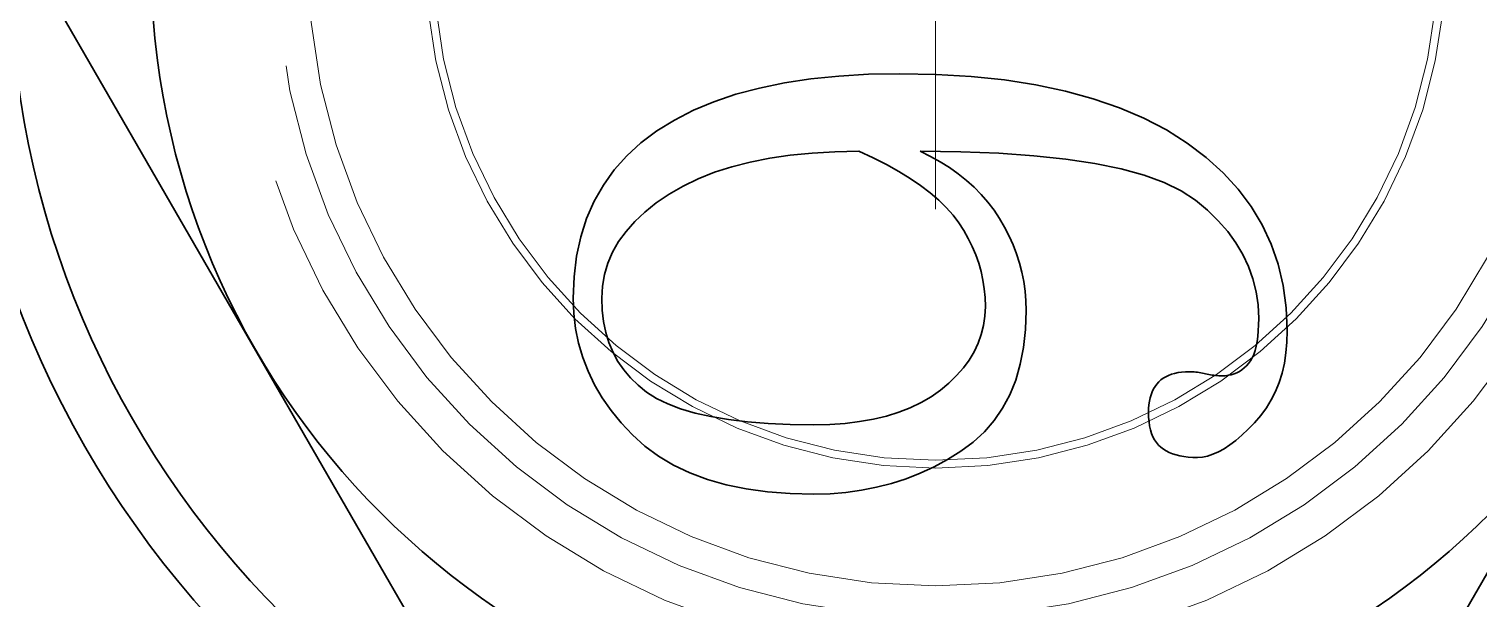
# Model space of a CAD drawing. Header units: millimetres. Extents: x -10155 to 20189, y -25550 to -22580.
# Drawn here: x -9005.52 to -8996.28, y -23843.59 to -23839.96 of the extents above; entities that cross this region are included whole.
import ezdxf

# ---------------------------------------------------------------- set-up
doc = ezdxf.new("R2010")
doc.units = ezdxf.units.MM
for name, pattern in [('CENTER-HOKUTO', [23, 20, -1, 1, -1]), ('DASHDOT', [18.5, 12, -3, 0.5, -3]), ('HIDDEN-HOKUTO', [3.8, 2.5, -1.3])]:
    doc.linetypes.add(name, pattern=pattern)
doc.layers.add('AM_7', color=2, linetype='CENTER-HOKUTO', lineweight=30)
doc.layers.add('AM_HID', color=1, linetype='HIDDEN-HOKUTO', lineweight=25)

msp = doc.modelspace()

# ---------------------------------------------------------------- linework, layer by layer
at = {"color": 7, "lineweight": 35, "ltscale": 0.144319}
for p, q in [((-9002.6372, -23844.5036), (-9005.5224, -23839.5036)), ((-8993.9724, -23839.5036), (-8996.8576, -23844.5036))]:
    msp.add_line(p, q, dxfattribs=at)
at = {"color": 7, "lineweight": 35, "ltscale": 0.004271}
msp.add_line((-9000.7109, -23840.2995), (-9000.542, -23840.274), dxfattribs=at)
at = {"color": 7, "lineweight": 35, "ltscale": 0.004491}
msp.add_line((-9000.542, -23840.274), (-9000.3632, -23840.2558), dxfattribs=at)
at = {"color": 7, "lineweight": 35, "ltscale": 0.00472}
msp.add_line((-9000.3632, -23840.2558), (-9000.1748, -23840.2449), dxfattribs=at)
at = {"color": 7, "lineweight": 35, "ltscale": 0.004957}
msp.add_line((-9000.1748, -23840.2449), (-8999.9765, -23840.2412), dxfattribs=at)
at = {"color": 7, "lineweight": 35, "ltscale": 0.005836}
msp.add_line((-8999.9765, -23840.2412), (-8999.7431, -23840.2457), dxfattribs=at)
at = {"color": 7, "lineweight": 35, "ltscale": 0.00557}
msp.add_line((-8999.7431, -23840.2457), (-8999.5207, -23840.2589), dxfattribs=at)
at = {"color": 7, "lineweight": 35, "ltscale": 0.005308}
msp.add_line((-8999.5207, -23840.2589), (-8999.3095, -23840.281), dxfattribs=at)
at = {"color": 7, "lineweight": 35, "ltscale": 0.005064}
msp.add_line((-8999.3095, -23840.281), (-8999.1093, -23840.312), dxfattribs=at)
at = {"color": 7, "lineweight": 35, "ltscale": 0.003698}
msp.add_line((-9001.1606, -23840.4196), (-9001.0205, -23840.3723), dxfattribs=at)
at = {"color": 7, "lineweight": 35, "ltscale": 0.003879}
msp.add_line((-9001.0205, -23840.3723), (-9000.8706, -23840.3323), dxfattribs=at)
at = {"color": 7, "lineweight": 35, "ltscale": 0.004075}
msp.add_line((-9000.8706, -23840.3323), (-9000.7109, -23840.2995), dxfattribs=at)
at = {"color": 7, "lineweight": 35, "ltscale": 0.004828}
msp.add_line((-8999.1093, -23840.312), (-8998.9204, -23840.3518), dxfattribs=at)
at = {"color": 7, "lineweight": 35, "ltscale": 0.004607}
msp.add_line((-8998.9204, -23840.3518), (-8998.7426, -23840.4004), dxfattribs=at)
at = {"color": 7, "lineweight": 35, "ltscale": 0.0034}
msp.add_line((-9001.4123, -23840.5361), (-9001.2912, -23840.4742), dxfattribs=at)
at = {"color": 7, "lineweight": 35, "ltscale": 0.003539}
msp.add_line((-9001.2912, -23840.4742), (-9001.1606, -23840.4196), dxfattribs=at)
at = {"color": 7, "lineweight": 35, "ltscale": 0.004404}
msp.add_line((-8998.7426, -23840.4004), (-8998.5761, -23840.4578), dxfattribs=at)
at = {"color": 7, "lineweight": 35, "ltscale": 0.004221}
msp.add_line((-8998.5761, -23840.4578), (-8998.4209, -23840.5241), dxfattribs=at)
at = {"color": 7, "lineweight": 35, "ltscale": 0.003282}
msp.add_line((-9001.5239, -23840.6052), (-9001.4123, -23840.5361), dxfattribs=at)
at = {"color": 7, "lineweight": 35, "ltscale": 0.004062}
msp.add_line((-8998.4209, -23840.5241), (-8998.2768, -23840.5993), dxfattribs=at)
at = {"color": 7, "lineweight": 35, "ltscale": 0.003165}
msp.add_line((-9001.625, -23840.6814), (-9001.5239, -23840.6052), dxfattribs=at)
at = {"color": 7, "lineweight": 35, "ltscale": 0.003934}
msp.add_line((-8998.2768, -23840.5993), (-8998.1438, -23840.6833), dxfattribs=at)
at = {"color": 7, "lineweight": 35, "ltscale": 0.003074}
msp.add_line((-9001.7158, -23840.7644), (-9001.625, -23840.6814), dxfattribs=at)
at = {"color": 7, "lineweight": 35, "ltscale": 0.003318}
msp.add_line((-9000.6733, -23840.7598), (-9000.8046, -23840.7789), dxfattribs=at)
at = {"color": 7, "lineweight": 35, "ltscale": 0.003484}
msp.add_line((-9000.5346, -23840.7462), (-9000.6733, -23840.7598), dxfattribs=at)
at = {"color": 7, "lineweight": 35, "ltscale": 0.003643}
msp.add_line((-9000.3891, -23840.738), (-9000.5346, -23840.7462), dxfattribs=at)
at = {"color": 7, "lineweight": 35, "ltscale": 0.003809}
msp.add_line((-9000.2368, -23840.7352), (-9000.3891, -23840.738), dxfattribs=at)
at = {"color": 7, "lineweight": 35, "ltscale": 0.002502}
msp.add_line((-9000.146, -23840.7773), (-9000.2368, -23840.7352), dxfattribs=at)
at = {"color": 7, "lineweight": 35, "ltscale": 0.006519}
msp.add_line((-8999.5859, -23840.7384), (-8999.8466, -23840.7352), dxfattribs=at)
at = {"color": 7, "lineweight": 35, "ltscale": 0.001836}
msp.add_line((-8999.8466, -23840.7352), (-8999.7807, -23840.7676), dxfattribs=at)
at = {"color": 7, "lineweight": 35, "ltscale": 0.006059}
msp.add_line((-8999.3437, -23840.7478), (-8999.5859, -23840.7384), dxfattribs=at)
at = {"color": 7, "lineweight": 35, "ltscale": 0.00558}
msp.add_line((-8999.1211, -23840.7633), (-8999.3437, -23840.7478), dxfattribs=at)
at = {"color": 7, "lineweight": 35, "ltscale": 0.003794}
msp.add_line((-8998.1438, -23840.6833), (-8998.0227, -23840.7748), dxfattribs=at)
at = {"color": 7, "lineweight": 35, "ltscale": 0.002998}
msp.add_line((-9001.7954, -23840.8541), (-9001.7158, -23840.7644), dxfattribs=at)
at = {"color": 7, "lineweight": 35, "ltscale": 0.002898}
msp.add_line((-9001.0463, -23840.8335), (-9001.1567, -23840.869), dxfattribs=at)
at = {"color": 7, "lineweight": 35, "ltscale": 0.00303}
msp.add_line((-9000.9289, -23840.8035), (-9001.0463, -23840.8335), dxfattribs=at)
at = {"color": 7, "lineweight": 35, "ltscale": 0.003167}
msp.add_line((-9000.8046, -23840.7789), (-9000.9289, -23840.8035), dxfattribs=at)
at = {"color": 7, "lineweight": 35, "ltscale": 0.002367}
msp.add_line((-9000.0615, -23840.82), (-9000.146, -23840.7773), dxfattribs=at)
at = {"color": 7, "lineweight": 35, "ltscale": 0.002246}
msp.add_line((-8999.9829, -23840.8635), (-9000.0615, -23840.82), dxfattribs=at)
at = {"color": 7, "lineweight": 35, "ltscale": 0.001787}
msp.add_line((-8999.7807, -23840.7676), (-8999.7182, -23840.8023), dxfattribs=at)
at = {"color": 7, "lineweight": 35, "ltscale": 0.001744}
msp.add_line((-8999.7182, -23840.8023), (-8999.6591, -23840.8394), dxfattribs=at)
at = {"color": 7, "lineweight": 35, "ltscale": 0.001704}
msp.add_line((-8999.6591, -23840.8394), (-8999.6035, -23840.8788), dxfattribs=at)
at = {"color": 7, "lineweight": 35, "ltscale": 0.005132}
msp.add_line((-8998.917, -23840.7852), (-8999.1211, -23840.7633), dxfattribs=at)
at = {"color": 7, "lineweight": 35, "ltscale": 0.004679}
msp.add_line((-8998.7319, -23840.8132), (-8998.917, -23840.7852), dxfattribs=at)
at = {"color": 7, "lineweight": 35, "ltscale": 0.004238}
msp.add_line((-8998.5659, -23840.8475), (-8998.7319, -23840.8132), dxfattribs=at)
at = {"color": 7, "lineweight": 35, "ltscale": 0.003812}
msp.add_line((-8998.4189, -23840.8881), (-8998.5659, -23840.8475), dxfattribs=at)
at = {"color": 7, "lineweight": 35, "ltscale": 0.003645}
msp.add_line((-8998.0227, -23840.7748), (-8997.9145, -23840.8725), dxfattribs=at)
at = {"color": 7, "lineweight": 35, "ltscale": 0.00297}
msp.add_line((-9001.8647, -23840.9505), (-9001.7954, -23840.8541), dxfattribs=at)
at = {"color": 7, "lineweight": 35, "ltscale": 0.00267}
msp.add_line((-9001.2602, -23840.91), (-9001.3564, -23840.9564), dxfattribs=at)
at = {"color": 7, "lineweight": 35, "ltscale": 0.002783}
msp.add_line((-9001.1567, -23840.869), (-9001.2602, -23840.91), dxfattribs=at)
at = {"color": 7, "lineweight": 35, "ltscale": 0.00213}
msp.add_line((-8999.9101, -23840.9079), (-8999.9829, -23840.8635), dxfattribs=at)
at = {"color": 7, "lineweight": 35, "ltscale": 0.002012}
msp.add_line((-8999.8435, -23840.953), (-8999.9101, -23840.9079), dxfattribs=at)
at = {"color": 7, "lineweight": 35, "ltscale": 0.001677}
msp.add_line((-8999.6035, -23840.8788), (-8999.551, -23840.9205), dxfattribs=at)
at = {"color": 7, "lineweight": 35, "ltscale": 0.001649}
for p, q in [((-8999.551, -23840.9205), (-8999.5019, -23840.9646)), ((-9001.7719, -23842.0737), (-9001.7346, -23842.1281))]:
    msp.add_line(p, q, dxfattribs=at)
at = {"color": 7, "lineweight": 35, "ltscale": 0.003405}
msp.add_line((-8998.291, -23840.9349), (-8998.4189, -23840.8881), dxfattribs=at)
at = {"color": 7, "lineweight": 35, "ltscale": 0.003033}
msp.add_line((-8998.1818, -23840.988), (-8998.291, -23840.9349), dxfattribs=at)
at = {"color": 7, "lineweight": 35, "ltscale": 0.003533}
msp.add_line((-8997.9145, -23840.8725), (-8997.8188, -23840.9765), dxfattribs=at)
at = {"color": 7, "lineweight": 35, "ltscale": 0.002969}
msp.add_line((-9001.9235, -23841.0537), (-9001.8647, -23840.9505), dxfattribs=at)
at = {"color": 7, "lineweight": 35, "ltscale": 0.002469}
msp.add_line((-9001.4458, -23841.0083), (-9001.5273, -23841.064), dxfattribs=at)
at = {"color": 7, "lineweight": 35, "ltscale": 0.002583}
msp.add_line((-9001.3564, -23840.9564), (-9001.4458, -23841.0083), dxfattribs=at)
at = {"color": 7, "lineweight": 35, "ltscale": 0.001904}
msp.add_line((-8999.7827, -23840.9989), (-8999.8435, -23840.953), dxfattribs=at)
at = {"color": 7, "lineweight": 35, "ltscale": 0.001797}
msp.add_line((-8999.728, -23841.0456), (-8999.7827, -23840.9989), dxfattribs=at)
at = {"color": 7, "lineweight": 35, "ltscale": 0.001627}
msp.add_line((-8999.5019, -23840.9646), (-8999.4563, -23841.011), dxfattribs=at)
at = {"color": 7, "lineweight": 35, "ltscale": 0.001613}
msp.add_line((-8999.4563, -23841.011), (-8999.414, -23841.0597), dxfattribs=at)
at = {"color": 7, "lineweight": 35, "ltscale": 0.002697}
msp.add_line((-8998.0918, -23841.0473), (-8998.1818, -23840.988), dxfattribs=at)
at = {"color": 7, "lineweight": 35, "ltscale": 0.003446}
msp.add_line((-8997.8188, -23840.9765), (-8997.736, -23841.0868), dxfattribs=at)
at = {"color": 7, "lineweight": 35, "ltscale": 0.002999}
msp.add_line((-9001.9714, -23841.1637), (-9001.9235, -23841.0537), dxfattribs=at)
at = {"color": 7, "lineweight": 35, "ltscale": 0.002209}
msp.add_line((-9001.6001, -23841.1221), (-9001.6645, -23841.1826), dxfattribs=at)
at = {"color": 7, "lineweight": 35, "ltscale": 0.002328}
msp.add_line((-9001.5273, -23841.064), (-9001.6001, -23841.1221), dxfattribs=at)
at = {"color": 7, "lineweight": 35, "ltscale": 0.001702}
msp.add_line((-8999.6792, -23841.093), (-8999.728, -23841.0456), dxfattribs=at)
at = {"color": 7, "lineweight": 35, "ltscale": 0.001607}
msp.add_line((-8999.6367, -23841.1412), (-8999.6792, -23841.093), dxfattribs=at)
at = {"color": 7, "lineweight": 35, "ltscale": 0.001604}
msp.add_line((-8999.414, -23841.0597), (-8999.3752, -23841.1108), dxfattribs=at)
at = {"color": 7, "lineweight": 35, "ltscale": 0.001602}
msp.add_line((-8999.3752, -23841.1108), (-8999.3398, -23841.1643), dxfattribs=at)
at = {"color": 7, "lineweight": 35, "ltscale": 0.002491}
msp.add_line((-8998.0151, -23841.1109), (-8998.0918, -23841.0473), dxfattribs=at)
at = {"color": 7, "lineweight": 35, "ltscale": 0.00238}
msp.add_line((-8997.9467, -23841.1772), (-8998.0151, -23841.1109), dxfattribs=at)
at = {"color": 7, "lineweight": 35, "ltscale": 0.003398}
msp.add_line((-8997.736, -23841.0868), (-8997.666, -23841.2033), dxfattribs=at)
at = {"color": 7, "lineweight": 35, "ltscale": 0.003064}
msp.add_line((-9002.0087, -23841.2805), (-9001.9714, -23841.1637), dxfattribs=at)
at = {"color": 7, "lineweight": 35, "ltscale": 0.002097}
msp.add_line((-9001.6645, -23841.1826), (-9001.7202, -23841.2453), dxfattribs=at)
at = {"color": 7, "lineweight": 35, "ltscale": 0.001537}
msp.add_line((-8999.5996, -23841.1903), (-8999.6367, -23841.1412), dxfattribs=at)
at = {"color": 7, "lineweight": 35, "ltscale": 0.001479}
msp.add_line((-8999.5676, -23841.24), (-8999.5996, -23841.1903), dxfattribs=at)
at = {"color": 7, "lineweight": 35, "ltscale": 0.001593}
msp.add_line((-8999.3398, -23841.1643), (-8999.3076, -23841.2192), dxfattribs=at)
at = {"color": 7, "lineweight": 35, "ltscale": 0.00157}
msp.add_line((-8999.3076, -23841.2192), (-8999.2788, -23841.275), dxfattribs=at)
at = {"color": 7, "lineweight": 35, "ltscale": 0.002293}
msp.add_line((-8997.8862, -23841.2461), (-8997.9467, -23841.1772), dxfattribs=at)
at = {"color": 7, "lineweight": 35, "ltscale": 0.003387}
msp.add_line((-8997.666, -23841.2033), (-8997.6086, -23841.326), dxfattribs=at)
at = {"color": 7, "lineweight": 35, "ltscale": 0.003158}
msp.add_line((-9002.0354, -23841.404), (-9002.0087, -23841.2805), dxfattribs=at)
at = {"color": 7, "lineweight": 35, "ltscale": 0.001943}
msp.add_line((-9001.7675, -23841.3105), (-9001.8061, -23841.378), dxfattribs=at)
at = {"color": 7, "lineweight": 35, "ltscale": 0.002014}
msp.add_line((-9001.7202, -23841.2453), (-9001.7675, -23841.3105), dxfattribs=at)
at = {"color": 7, "lineweight": 35, "ltscale": 0.001453}
msp.add_line((-8999.539, -23841.2906), (-8999.5676, -23841.24), dxfattribs=at)
at = {"color": 7, "lineweight": 35, "ltscale": 0.001432}
msp.add_line((-8999.5136, -23841.342), (-8999.539, -23841.2906), dxfattribs=at)
at = {"color": 7, "lineweight": 35, "ltscale": 0.001549}
msp.add_line((-8999.2788, -23841.275), (-8999.2534, -23841.3316), dxfattribs=at)
at = {"color": 7, "lineweight": 35, "ltscale": 0.002214}
msp.add_line((-8997.8339, -23841.3176), (-8997.8862, -23841.2461), dxfattribs=at)
at = {"color": 7, "lineweight": 35, "ltscale": 0.00328}
msp.add_line((-9002.0512, -23841.5342), (-9002.0354, -23841.404), dxfattribs=at)
at = {"color": 7, "lineweight": 35, "ltscale": 0.001899}
msp.add_line((-9001.8061, -23841.378), (-9001.8361, -23841.4478), dxfattribs=at)
at = {"color": 7, "lineweight": 35, "ltscale": 0.001414}
msp.add_line((-8999.4917, -23841.3941), (-8999.5136, -23841.342), dxfattribs=at)
at = {"color": 7, "lineweight": 35, "ltscale": 0.001402}
msp.add_line((-8999.4731, -23841.447), (-8999.4917, -23841.3941), dxfattribs=at)
at = {"color": 7, "lineweight": 35, "ltscale": 0.001535}
msp.add_line((-8999.2534, -23841.3316), (-8999.2314, -23841.3889), dxfattribs=at)
at = {"color": 7, "lineweight": 35, "ltscale": 0.001525}
msp.add_line((-8999.2314, -23841.3889), (-8999.2129, -23841.447), dxfattribs=at)
at = {"color": 7, "lineweight": 35, "ltscale": 0.00216}
msp.add_line((-8997.7895, -23841.3917), (-8997.8339, -23841.3176), dxfattribs=at)
at = {"color": 7, "lineweight": 35, "ltscale": 0.002119}
msp.add_line((-8997.7534, -23841.4684), (-8997.7895, -23841.3917), dxfattribs=at)
at = {"color": 7, "lineweight": 35, "ltscale": 0.003412}
msp.add_line((-8997.6086, -23841.326), (-8997.5639, -23841.4549), dxfattribs=at)
at = {"color": 7, "lineweight": 35, "ltscale": 0.001881}
msp.add_line((-9001.8361, -23841.4478), (-9001.8574, -23841.5199), dxfattribs=at)
at = {"color": 7, "lineweight": 35, "ltscale": 0.001396}
msp.add_line((-8999.4577, -23841.5007), (-8999.4731, -23841.447), dxfattribs=at)
at = {"color": 7, "lineweight": 35, "ltscale": 0.00152}
for p, q in [((-8999.2129, -23841.447), (-8999.1977, -23841.5059)), ((-8999.1977, -23841.5059), (-8999.186, -23841.5656))]:
    msp.add_line(p, q, dxfattribs=at)
at = {"color": 7, "lineweight": 35, "ltscale": 0.002105}
msp.add_line((-8997.7251, -23841.5477), (-8997.7534, -23841.4684), dxfattribs=at)
at = {"color": 7, "lineweight": 35, "ltscale": 0.003471}
msp.add_line((-8997.5639, -23841.4549), (-8997.5322, -23841.5901), dxfattribs=at)
at = {"color": 7, "lineweight": 35, "ltscale": 0.003428}
msp.add_line((-9002.0566, -23841.6712), (-9002.0512, -23841.5342), dxfattribs=at)
at = {"color": 7, "lineweight": 35, "ltscale": 0.001891}
msp.add_line((-9001.8574, -23841.5199), (-9001.8706, -23841.5944), dxfattribs=at)
at = {"color": 7, "lineweight": 35, "ltscale": 0.001394}
msp.add_line((-8999.4458, -23841.5552), (-8999.4577, -23841.5007), dxfattribs=at)
at = {"color": 7, "lineweight": 35, "ltscale": 0.001397}
msp.add_line((-8999.4375, -23841.6104), (-8999.4458, -23841.5552), dxfattribs=at)
at = {"color": 7, "lineweight": 35, "ltscale": 0.001526}
msp.add_line((-8999.186, -23841.5656), (-8999.1774, -23841.626), dxfattribs=at)
at = {"color": 7, "lineweight": 35, "ltscale": 0.00211}
msp.add_line((-8997.7048, -23841.6297), (-8997.7251, -23841.5477), dxfattribs=at)
at = {"color": 7, "lineweight": 35, "ltscale": 0.003569}
msp.add_line((-8997.5322, -23841.5901), (-8997.5131, -23841.7316), dxfattribs=at)
at = {"color": 7, "lineweight": 35, "ltscale": 0.002442}
msp.add_line((-9002.0529, -23841.7689), (-9002.0566, -23841.6712), dxfattribs=at)
at = {"color": 7, "lineweight": 35, "ltscale": 0.001923}
msp.add_line((-9001.8706, -23841.5944), (-9001.8747, -23841.6712), dxfattribs=at)
at = {"color": 7, "lineweight": 35, "ltscale": 0.001905}
msp.add_line((-9001.8747, -23841.6712), (-9001.872, -23841.7474), dxfattribs=at)
at = {"color": 7, "lineweight": 35, "ltscale": 0.001406}
msp.add_line((-8999.4326, -23841.6665), (-8999.4375, -23841.6104), dxfattribs=at)
at = {"color": 7, "lineweight": 35, "ltscale": 0.001421}
msp.add_line((-8999.4306, -23841.7232), (-8999.4326, -23841.6665), dxfattribs=at)
at = {"color": 7, "lineweight": 35, "ltscale": 0.001536}
msp.add_line((-8999.1774, -23841.626), (-8999.1723, -23841.6872), dxfattribs=at)
at = {"color": 7, "lineweight": 35, "ltscale": 0.002134}
msp.add_line((-8997.6928, -23841.7142), (-8997.7048, -23841.6297), dxfattribs=at)
at = {"color": 7, "lineweight": 35, "ltscale": 0.0024}
msp.add_line((-9002.0415, -23841.8642), (-9002.0529, -23841.7689), dxfattribs=at)
at = {"color": 7, "lineweight": 35, "ltscale": 0.001828}
msp.add_line((-9001.872, -23841.7474), (-9001.8632, -23841.82), dxfattribs=at)
at = {"color": 7, "lineweight": 35, "ltscale": 0.001539}
msp.add_line((-8999.4336, -23841.7847), (-8999.4306, -23841.7232), dxfattribs=at)
at = {"color": 7, "lineweight": 35, "ltscale": 0.003034}
msp.add_line((-8999.1709, -23841.7492), (-8999.1748, -23841.8706), dxfattribs=at)
at = {"color": 7, "lineweight": 35, "ltscale": 0.001551}
msp.add_line((-8999.1723, -23841.6872), (-8999.1709, -23841.7492), dxfattribs=at)
at = {"color": 7, "lineweight": 35, "ltscale": 0.002179}
msp.add_line((-8997.6887, -23841.8012), (-8997.6928, -23841.7142), dxfattribs=at)
at = {"color": 7, "lineweight": 35, "ltscale": 0.003695}
msp.add_line((-8997.5131, -23841.7316), (-8997.5068, -23841.8793), dxfattribs=at)
at = {"color": 7, "lineweight": 35, "ltscale": 0.00237}
msp.add_line((-9002.0229, -23841.9571), (-9002.0415, -23841.8642), dxfattribs=at)
at = {"color": 7, "lineweight": 35, "ltscale": 0.001759}
msp.add_line((-9001.8632, -23841.82), (-9001.8491, -23841.8889), dxfattribs=at)
at = {"color": 7, "lineweight": 35, "ltscale": 0.001491}
msp.add_line((-8999.4565, -23841.9023), (-8999.4421, -23841.8444), dxfattribs=at)
at = {"color": 7, "lineweight": 35, "ltscale": 0.001507}
msp.add_line((-8999.4421, -23841.8444), (-8999.4336, -23841.7847), dxfattribs=at)
at = {"color": 7, "lineweight": 35, "ltscale": 0.000943495}
msp.add_line((-8997.6914, -23841.8793), (-8997.6894, -23841.8416), dxfattribs=at)
at = {"color": 7, "lineweight": 35, "ltscale": 0.001008}
msp.add_line((-8997.6894, -23841.8416), (-8997.6887, -23841.8012), dxfattribs=at)
at = {"color": 7, "lineweight": 35, "ltscale": 0.002359}
msp.add_line((-9001.9965, -23842.0477), (-9002.0229, -23841.9571), dxfattribs=at)
at = {"color": 7, "lineweight": 35, "ltscale": 0.001706}
msp.add_line((-9001.8491, -23841.8889), (-9001.8291, -23841.9541), dxfattribs=at)
at = {"color": 7, "lineweight": 35, "ltscale": 0.001671}
msp.add_line((-9001.8291, -23841.9541), (-9001.8032, -23842.0158), dxfattribs=at)
at = {"color": 7, "lineweight": 35, "ltscale": 0.0015}
msp.add_line((-8999.5022, -23842.0125), (-8999.4765, -23841.9583), dxfattribs=at)
at = {"color": 7, "lineweight": 35, "ltscale": 0.001487}
msp.add_line((-8999.4765, -23841.9583), (-8999.4565, -23841.9023), dxfattribs=at)
at = {"color": 7, "lineweight": 35, "ltscale": 0.002874}
msp.add_line((-8999.1748, -23841.8706), (-8999.1875, -23841.9848), dxfattribs=at)
at = {"color": 7, "lineweight": 35, "ltscale": 0.000761895}
msp.add_line((-8997.705, -23841.9768), (-8997.6992, -23841.9468), dxfattribs=at)
at = {"color": 7, "lineweight": 35, "ltscale": 0.000820764}
msp.add_line((-8997.6992, -23841.9468), (-8997.6945, -23841.9143), dxfattribs=at)
at = {"color": 7, "lineweight": 35, "ltscale": 0.000880961}
msp.add_line((-8997.6945, -23841.9143), (-8997.6914, -23841.8793), dxfattribs=at)
at = {"color": 7, "lineweight": 35, "ltscale": 0.00172}
msp.add_line((-8997.5087, -23841.9506), (-8997.5151, -23842.0191), dxfattribs=at)
at = {"color": 7, "lineweight": 35, "ltscale": 0.001785}
msp.add_line((-8997.5068, -23841.8793), (-8997.5087, -23841.9506), dxfattribs=at)
at = {"color": 7, "lineweight": 35, "ltscale": 0.002366}
msp.add_line((-9001.9624, -23842.136), (-9001.9965, -23842.0477), dxfattribs=at)
at = {"color": 7, "lineweight": 35, "ltscale": 0.001646}
msp.add_line((-9001.8032, -23842.0158), (-9001.7719, -23842.0737), dxfattribs=at)
at = {"color": 7, "lineweight": 35, "ltscale": 0.001528}
msp.add_line((-8999.5337, -23842.0649), (-8999.5022, -23842.0125), dxfattribs=at)
at = {"color": 7, "lineweight": 35, "ltscale": 0.002731}
msp.add_line((-8999.1875, -23841.9848), (-8999.2082, -23842.0921), dxfattribs=at)
at = {"color": 7, "lineweight": 35, "ltscale": 0.000560228}
msp.add_line((-8997.7414, -23842.0704), (-8997.7304, -23842.0508), dxfattribs=at)
at = {"color": 7, "lineweight": 35, "ltscale": 0.000603917}
msp.add_line((-8997.7304, -23842.0508), (-8997.7207, -23842.0287), dxfattribs=at)
at = {"color": 7, "lineweight": 35, "ltscale": 0.00065242}
msp.add_line((-8997.7207, -23842.0287), (-8997.7121, -23842.0041), dxfattribs=at)
at = {"color": 7, "lineweight": 35, "ltscale": 0.000705399}
msp.add_line((-8997.7121, -23842.0041), (-8997.705, -23841.9768), dxfattribs=at)
at = {"color": 7, "lineweight": 35, "ltscale": 0.001661}
msp.add_line((-8997.5151, -23842.0191), (-8997.5254, -23842.0848), dxfattribs=at)
at = {"color": 7, "lineweight": 35, "ltscale": 0.002386}
msp.add_line((-9001.9209, -23842.2219), (-9001.9624, -23842.136), dxfattribs=at)
at = {"color": 7, "lineweight": 35, "ltscale": 0.001658}
msp.add_line((-9001.7346, -23842.1281), (-9001.6919, -23842.1788), dxfattribs=at)
at = {"color": 7, "lineweight": 35, "ltscale": 0.001625}
msp.add_line((-8999.6137, -23842.1642), (-8999.5708, -23842.1155), dxfattribs=at)
at = {"color": 7, "lineweight": 35, "ltscale": 0.001568}
msp.add_line((-8999.5708, -23842.1155), (-8999.5337, -23842.0649), dxfattribs=at)
at = {"color": 7, "lineweight": 35, "ltscale": 0.002609}
msp.add_line((-8999.2082, -23842.0921), (-8999.2373, -23842.1923), dxfattribs=at)
at = {"color": 7, "lineweight": 35, "ltscale": 0.000549166}
msp.add_line((-8998.2243, -23842.1497), (-8998.2028, -23842.1451), dxfattribs=at)
at = {"color": 7, "lineweight": 35, "ltscale": 0.000573359}
msp.add_line((-8998.2028, -23842.1451), (-8998.1801, -23842.1419), dxfattribs=at)
at = {"color": 7, "lineweight": 35, "ltscale": 0.000600134}
msp.add_line((-8998.1801, -23842.1419), (-8998.1562, -23842.1399), dxfattribs=at)
at = {"color": 7, "lineweight": 35, "ltscale": 0.000634968}
msp.add_line((-8998.1562, -23842.1399), (-8998.1308, -23842.1393), dxfattribs=at)
at = {"color": 7, "lineweight": 35, "ltscale": 0.000262469}
msp.add_line((-8998.1308, -23842.1393), (-8998.1203, -23842.1394), dxfattribs=at)
at = {"color": 7, "lineweight": 35, "ltscale": 0.000262639}
for p, q in [((-8998.1203, -23842.1394), (-8998.1098, -23842.1398)), ((-8997.9436, -23842.1647), (-8997.9331, -23842.1651))]:
    msp.add_line(p, q, dxfattribs=at)
at = {"color": 7, "lineweight": 35, "ltscale": 0.000256848}
msp.add_line((-8998.1098, -23842.1398), (-8998.0996, -23842.1404), dxfattribs=at)
at = {"color": 7, "lineweight": 35, "ltscale": 0.000263447}
msp.add_line((-8998.0996, -23842.1404), (-8998.0891, -23842.1413), dxfattribs=at)
at = {"color": 7, "lineweight": 35, "ltscale": 0.000264132}
msp.add_line((-8998.0891, -23842.1413), (-8998.0786, -23842.1425), dxfattribs=at)
at = {"color": 7, "lineweight": 35, "ltscale": 0.000258739}
msp.add_line((-8998.0786, -23842.1425), (-8998.0683, -23842.1439), dxfattribs=at)
at = {"color": 7, "lineweight": 35, "ltscale": 0.000259759}
msp.add_line((-8998.0683, -23842.1439), (-8998.0581, -23842.1456), dxfattribs=at)
at = {"color": 7, "lineweight": 35, "ltscale": 0.000266955}
msp.add_line((-8998.0581, -23842.1456), (-8998.0476, -23842.1476), dxfattribs=at)
at = {"color": 7, "lineweight": 35, "ltscale": 0.000461588}
msp.add_line((-8997.8457, -23842.1527), (-8997.8286, -23842.1458), dxfattribs=at)
at = {"color": 7, "lineweight": 35, "ltscale": 0.00046749}
msp.add_line((-8997.8286, -23842.1458), (-8997.812, -23842.1372), dxfattribs=at)
at = {"color": 7, "lineweight": 35, "ltscale": 0.000465146}
msp.add_line((-8997.812, -23842.1372), (-8997.7963, -23842.1271), dxfattribs=at)
at = {"color": 7, "lineweight": 35, "ltscale": 0.000478572}
msp.add_line((-8997.7963, -23842.1271), (-8997.7812, -23842.1153), dxfattribs=at)
at = {"color": 7, "lineweight": 35, "ltscale": 0.000484723}
msp.add_line((-8997.7812, -23842.1153), (-8997.767, -23842.1021), dxfattribs=at)
at = {"color": 7, "lineweight": 35, "ltscale": 0.000496098}
msp.add_line((-8997.767, -23842.1021), (-8997.7539, -23842.0873), dxfattribs=at)
at = {"color": 7, "lineweight": 35, "ltscale": 0.000524922}
msp.add_line((-8997.7539, -23842.0873), (-8997.7414, -23842.0704), dxfattribs=at)
at = {"color": 7, "lineweight": 35, "ltscale": 0.001612}
msp.add_line((-8997.5254, -23842.0848), (-8997.54, -23842.1476), dxfattribs=at)
at = {"color": 7, "lineweight": 35, "ltscale": 0.00242}
msp.add_line((-9001.872, -23842.3055), (-9001.9209, -23842.2219), dxfattribs=at)
at = {"color": 7, "lineweight": 35, "ltscale": 0.001695}
msp.add_line((-9001.6919, -23842.1788), (-9001.643, -23842.2258), dxfattribs=at)
at = {"color": 7, "lineweight": 35, "ltscale": 0.001736}
msp.add_line((-9001.643, -23842.2258), (-9001.5888, -23842.2692), dxfattribs=at)
at = {"color": 7, "lineweight": 35, "ltscale": 0.001763}
msp.add_line((-8999.7168, -23842.2563), (-8999.6626, -23842.2112), dxfattribs=at)
at = {"color": 7, "lineweight": 35, "ltscale": 0.001693}
msp.add_line((-8999.6626, -23842.2112), (-8999.6137, -23842.1642), dxfattribs=at)
at = {"color": 7, "lineweight": 35, "ltscale": 0.002512}
msp.add_line((-8999.2373, -23842.1923), (-8999.2749, -23842.2855), dxfattribs=at)
at = {"color": 7, "lineweight": 35, "ltscale": 0.000474306}
msp.add_line((-8998.3588, -23842.2491), (-8998.3491, -23842.2329), dxfattribs=at)
at = {"color": 7, "lineweight": 35, "ltscale": 0.00046389}
msp.add_line((-8998.3491, -23842.2329), (-8998.3381, -23842.2179), dxfattribs=at)
at = {"color": 7, "lineweight": 35, "ltscale": 0.000462299}
msp.add_line((-8998.3381, -23842.2179), (-8998.3256, -23842.2042), dxfattribs=at)
at = {"color": 7, "lineweight": 35, "ltscale": 0.000460249}
msp.add_line((-8998.3256, -23842.2042), (-8998.312, -23842.1919), dxfattribs=at)
at = {"color": 7, "lineweight": 35, "ltscale": 0.000464023}
msp.add_line((-8998.312, -23842.1919), (-8998.2971, -23842.1808), dxfattribs=at)
at = {"color": 7, "lineweight": 35, "ltscale": 0.000475879}
msp.add_line((-8998.2971, -23842.1808), (-8998.2807, -23842.1711), dxfattribs=at)
at = {"color": 7, "lineweight": 35, "ltscale": 0.000487298}
msp.add_line((-8998.2807, -23842.1711), (-8998.2631, -23842.1627), dxfattribs=at)
at = {"color": 7, "lineweight": 35, "ltscale": 0.000497311}
msp.add_line((-8998.2631, -23842.1627), (-8998.2446, -23842.1555), dxfattribs=at)
at = {"color": 7, "lineweight": 35, "ltscale": 0.000527134}
msp.add_line((-8998.2446, -23842.1555), (-8998.2243, -23842.1497), dxfattribs=at)
at = {"color": 7, "lineweight": 35, "ltscale": 0.000268296}
msp.add_line((-8998.0476, -23842.1476), (-8998.0371, -23842.1498), dxfattribs=at)
at = {"color": 7, "lineweight": 35, "ltscale": 0.000263514}
msp.add_line((-8998.0371, -23842.1498), (-8998.0268, -23842.1522), dxfattribs=at)
at = {"color": 7, "lineweight": 35, "ltscale": 0.000269805}
msp.add_line((-8998.0268, -23842.1522), (-8998.0163, -23842.1547), dxfattribs=at)
at = {"color": 7, "lineweight": 35, "ltscale": 0.000268138}
msp.add_line((-8998.0163, -23842.1547), (-8998.0058, -23842.1569), dxfattribs=at)
at = {"color": 7, "lineweight": 35, "ltscale": 0.000260815}
msp.add_line((-8998.0058, -23842.1569), (-8997.9956, -23842.1589), dxfattribs=at)
at = {"color": 7, "lineweight": 35, "ltscale": 0.000265906}
msp.add_line((-8997.9956, -23842.1589), (-8997.9851, -23842.1606), dxfattribs=at)
at = {"color": 7, "lineweight": 35, "ltscale": 0.000264889}
msp.add_line((-8997.9851, -23842.1606), (-8997.9746, -23842.162), dxfattribs=at)
at = {"color": 7, "lineweight": 35, "ltscale": 0.000258069}
msp.add_line((-8997.9746, -23842.162), (-8997.9643, -23842.1632), dxfattribs=at)
at = {"color": 7, "lineweight": 35, "ltscale": 0.000257367}
msp.add_line((-8997.9643, -23842.1632), (-8997.9541, -23842.1641), dxfattribs=at)
at = {"color": 7, "lineweight": 35, "ltscale": 0.00026294}
msp.add_line((-8997.9541, -23842.1641), (-8997.9436, -23842.1647), dxfattribs=at)
at = {"color": 7, "lineweight": 35, "ltscale": 0.000256366}
msp.add_line((-8997.9331, -23842.1651), (-8997.9228, -23842.1653), dxfattribs=at)
at = {"color": 7, "lineweight": 35, "ltscale": 0.000513079}
msp.add_line((-8997.9228, -23842.1653), (-8997.9023, -23842.1645), dxfattribs=at)
at = {"color": 7, "lineweight": 35, "ltscale": 0.000491803}
msp.add_line((-8997.9023, -23842.1645), (-8997.8828, -23842.1621), dxfattribs=at)
at = {"color": 7, "lineweight": 35, "ltscale": 0.000485987}
msp.add_line((-8997.8828, -23842.1621), (-8997.8637, -23842.1582), dxfattribs=at)
at = {"color": 7, "lineweight": 35, "ltscale": 0.000471855}
msp.add_line((-8997.8637, -23842.1582), (-8997.8457, -23842.1527), dxfattribs=at)
at = {"color": 7, "lineweight": 35, "ltscale": 0.001538}
msp.add_line((-8997.5586, -23842.2075), (-8997.5815, -23842.2646), dxfattribs=at)
at = {"color": 7, "lineweight": 35, "ltscale": 0.001569}
msp.add_line((-8997.54, -23842.1476), (-8997.5586, -23842.2075), dxfattribs=at)
at = {"color": 7, "lineweight": 35, "ltscale": 0.002476}
msp.add_line((-9001.8154, -23842.3868), (-9001.872, -23842.3055), dxfattribs=at)
at = {"color": 7, "lineweight": 35, "ltscale": 0.001844}
msp.add_line((-9001.5888, -23842.2692), (-9001.5266, -23842.3088), dxfattribs=at)
at = {"color": 7, "lineweight": 35, "ltscale": 0.002006}
msp.add_line((-9001.5266, -23842.3088), (-9001.4545, -23842.3441), dxfattribs=at)
at = {"color": 7, "lineweight": 35, "ltscale": 0.001855}
msp.add_line((-8999.8403, -23842.3358), (-8999.7763, -23842.2982), dxfattribs=at)
at = {"color": 7, "lineweight": 35, "ltscale": 0.001822}
msp.add_line((-8999.7763, -23842.2982), (-8999.7168, -23842.2563), dxfattribs=at)
at = {"color": 7, "lineweight": 35, "ltscale": 0.002439}
msp.add_line((-8999.2749, -23842.2855), (-8999.3205, -23842.3717), dxfattribs=at)
at = {"color": 7, "lineweight": 35, "ltscale": 0.000574023}
msp.add_line((-8998.3881, -23842.3498), (-8998.3847, -23842.3271), dxfattribs=at)
at = {"color": 7, "lineweight": 35, "ltscale": 0.00054823}
msp.add_line((-8998.3847, -23842.3271), (-8998.3803, -23842.3056), dxfattribs=at)
at = {"color": 7, "lineweight": 35, "ltscale": 0.000524414}
msp.add_line((-8998.3803, -23842.3056), (-8998.3745, -23842.2855), dxfattribs=at)
at = {"color": 7, "lineweight": 35, "ltscale": 0.000503626}
msp.add_line((-8998.3745, -23842.2855), (-8998.3674, -23842.2666), dxfattribs=at)
at = {"color": 7, "lineweight": 35, "ltscale": 0.000487253}
msp.add_line((-8998.3674, -23842.2666), (-8998.3588, -23842.2491), dxfattribs=at)
at = {"color": 7, "lineweight": 35, "ltscale": 0.001502}
for p, q in [((-8997.6086, -23842.3188), (-8997.6399, -23842.3701)), ((-8997.6399, -23842.3701), (-8997.6753, -23842.4186))]:
    msp.add_line(p, q, dxfattribs=at)
at = {"color": 7, "lineweight": 35, "ltscale": 0.001515}
msp.add_line((-8997.5815, -23842.2646), (-8997.6086, -23842.3188), dxfattribs=at)
at = {"color": 7, "lineweight": 35, "ltscale": 0.002539}
msp.add_line((-9001.7514, -23842.4657), (-9001.8154, -23842.3868), dxfattribs=at)
at = {"color": 7, "lineweight": 35, "ltscale": 0.002194}
msp.add_line((-9001.4545, -23842.3441), (-9001.3725, -23842.3753), dxfattribs=at)
at = {"color": 7, "lineweight": 35, "ltscale": 0.002393}
msp.add_line((-9001.3725, -23842.3753), (-9001.2807, -23842.4024), dxfattribs=at)
at = {"color": 7, "lineweight": 35, "ltscale": 0.002603}
msp.add_line((-9001.2807, -23842.4024), (-9001.1792, -23842.4253), dxfattribs=at)
at = {"color": 7, "lineweight": 35, "ltscale": 0.002128}
msp.add_line((-9000.144, -23842.4419), (-9000.0612, -23842.422), dxfattribs=at)
at = {"color": 7, "lineweight": 35, "ltscale": 0.002051}
msp.add_line((-9000.0612, -23842.422), (-8999.9829, -23842.3977), dxfattribs=at)
at = {"color": 7, "lineweight": 35, "ltscale": 0.001972}
msp.add_line((-8999.9829, -23842.3977), (-8999.9094, -23842.369), dxfattribs=at)
at = {"color": 7, "lineweight": 35, "ltscale": 0.001916}
msp.add_line((-8999.9094, -23842.369), (-8999.8403, -23842.3358), dxfattribs=at)
at = {"color": 7, "lineweight": 35, "ltscale": 0.002394}
msp.add_line((-8999.3205, -23842.3717), (-8999.3745, -23842.4508), dxfattribs=at)
at = {"color": 7, "lineweight": 35, "ltscale": 0.00063412}
msp.add_line((-8998.3906, -23842.3992), (-8998.3901, -23842.3739), dxfattribs=at)
at = {"color": 7, "lineweight": 35, "ltscale": 0.000757697}
msp.add_line((-8998.3901, -23842.4295), (-8998.3906, -23842.3992), dxfattribs=at)
at = {"color": 7, "lineweight": 35, "ltscale": 0.000603176}
msp.add_line((-8998.3901, -23842.3739), (-8998.3881, -23842.3498), dxfattribs=at)
at = {"color": 7, "lineweight": 35, "ltscale": 0.00151}
msp.add_line((-8997.6753, -23842.4186), (-8997.7148, -23842.4643), dxfattribs=at)
at = {"color": 7, "lineweight": 35, "ltscale": 0.002624}
msp.add_line((-9001.6796, -23842.5422), (-9001.7514, -23842.4657), dxfattribs=at)
at = {"color": 7, "lineweight": 35, "ltscale": 0.002822}
msp.add_line((-9001.1792, -23842.4253), (-9001.0678, -23842.4439), dxfattribs=at)
at = {"color": 7, "lineweight": 35, "ltscale": 0.003061}
msp.add_line((-9001.0678, -23842.4439), (-9000.9462, -23842.4585), dxfattribs=at)
at = {"color": 7, "lineweight": 35, "ltscale": 0.003294}
msp.add_line((-9000.9462, -23842.4585), (-9000.8149, -23842.4689), dxfattribs=at)
at = {"color": 7, "lineweight": 35, "ltscale": 0.003531}
msp.add_line((-9000.8149, -23842.4689), (-9000.6738, -23842.4752), dxfattribs=at)
at = {"color": 7, "lineweight": 35, "ltscale": 0.003778}
msp.add_line((-9000.6738, -23842.4752), (-9000.5227, -23842.4772), dxfattribs=at)
at = {"color": 7, "lineweight": 35, "ltscale": 0.00254}
msp.add_line((-9000.5227, -23842.4772), (-9000.4211, -23842.475), dxfattribs=at)
at = {"color": 7, "lineweight": 35, "ltscale": 0.002429}
msp.add_line((-9000.4211, -23842.475), (-9000.3242, -23842.4684), dxfattribs=at)
at = {"color": 7, "lineweight": 35, "ltscale": 0.002324}
msp.add_line((-9000.3242, -23842.4684), (-9000.2319, -23842.4573), dxfattribs=at)
at = {"color": 7, "lineweight": 35, "ltscale": 0.002231}
msp.add_line((-9000.2319, -23842.4573), (-9000.144, -23842.4419), dxfattribs=at)
at = {"color": 7, "lineweight": 35, "ltscale": 0.002387}
msp.add_line((-8999.3745, -23842.4508), (-8999.437, -23842.523), dxfattribs=at)
at = {"color": 7, "lineweight": 35, "ltscale": 0.000713674}
msp.add_line((-8998.3877, -23842.458), (-8998.3901, -23842.4295), dxfattribs=at)
at = {"color": 7, "lineweight": 35, "ltscale": 0.000673922}
msp.add_line((-8998.3837, -23842.4847), (-8998.3877, -23842.458), dxfattribs=at)
at = {"color": 7, "lineweight": 35, "ltscale": 0.000635383}
msp.add_line((-8998.3784, -23842.5095), (-8998.3837, -23842.4847), dxfattribs=at)
at = {"color": 7, "lineweight": 35, "ltscale": 0.000603695}
msp.add_line((-8998.3711, -23842.5325), (-8998.3784, -23842.5095), dxfattribs=at)
at = {"color": 7, "lineweight": 35, "ltscale": 0.001373}
msp.add_line((-8997.7558, -23842.5062), (-8997.7959, -23842.5438), dxfattribs=at)
at = {"color": 7, "lineweight": 35, "ltscale": 0.001467}
msp.add_line((-8997.7148, -23842.4643), (-8997.7558, -23842.5062), dxfattribs=at)
at = {"color": 7, "lineweight": 35, "ltscale": 0.002672}
msp.add_line((-9001.6003, -23842.6139), (-9001.6796, -23842.5422), dxfattribs=at)
at = {"color": 7, "lineweight": 35, "ltscale": 0.002454}
msp.add_line((-8999.5078, -23842.5881), (-8999.5869, -23842.6462), dxfattribs=at)
at = {"color": 7, "lineweight": 35, "ltscale": 0.002404}
msp.add_line((-8999.437, -23842.523), (-8999.5078, -23842.5881), dxfattribs=at)
at = {"color": 7, "lineweight": 35, "ltscale": 0.000568694}
msp.add_line((-8998.3628, -23842.5537), (-8998.3711, -23842.5325), dxfattribs=at)
at = {"color": 7, "lineweight": 35, "ltscale": 0.000547433}
msp.add_line((-8998.3525, -23842.573), (-8998.3628, -23842.5537), dxfattribs=at)
at = {"color": 7, "lineweight": 35, "ltscale": 0.000528157}
msp.add_line((-8998.3408, -23842.5906), (-8998.3525, -23842.573), dxfattribs=at)
at = {"color": 7, "lineweight": 35, "ltscale": 0.000512846}
msp.add_line((-8998.3276, -23842.6063), (-8998.3408, -23842.5906), dxfattribs=at)
at = {"color": 7, "lineweight": 35, "ltscale": 0.000509561}
msp.add_line((-8998.3127, -23842.6202), (-8998.3276, -23842.6063), dxfattribs=at)
at = {"color": 7, "lineweight": 35, "ltscale": 0.001104}
msp.add_line((-8997.8728, -23842.6057), (-8997.9096, -23842.63), dxfattribs=at)
at = {"color": 7, "lineweight": 35, "ltscale": 0.001188}
msp.add_line((-8997.8349, -23842.577), (-8997.8728, -23842.6057), dxfattribs=at)
at = {"color": 7, "lineweight": 35, "ltscale": 0.001281}
msp.add_line((-8997.7959, -23842.5438), (-8997.8349, -23842.577), dxfattribs=at)
at = {"color": 7, "lineweight": 35, "ltscale": 0.002715}
msp.add_line((-9001.5127, -23842.678), (-9001.6003, -23842.6139), dxfattribs=at)
at = {"color": 7, "lineweight": 35, "ltscale": 0.002768}
msp.add_line((-9001.4174, -23842.7345), (-9001.5127, -23842.678), dxfattribs=at)
at = {"color": 7, "lineweight": 35, "ltscale": 0.002452}
msp.add_line((-8999.6709, -23842.6981), (-8999.7573, -23842.7445), dxfattribs=at)
at = {"color": 7, "lineweight": 35, "ltscale": 0.002468}
msp.add_line((-8999.5869, -23842.6462), (-8999.6709, -23842.6981), dxfattribs=at)
at = {"color": 7, "lineweight": 35, "ltscale": 0.000512546}
msp.add_line((-8998.2963, -23842.6326), (-8998.3127, -23842.6202), dxfattribs=at)
at = {"color": 7, "lineweight": 35, "ltscale": 0.00052941}
msp.add_line((-8998.2783, -23842.6437), (-8998.2963, -23842.6326), dxfattribs=at)
at = {"color": 7, "lineweight": 35, "ltscale": 0.000545574}
msp.add_line((-8998.2587, -23842.6534), (-8998.2783, -23842.6437), dxfattribs=at)
at = {"color": 7, "lineweight": 35, "ltscale": 0.000565849}
msp.add_line((-8998.2378, -23842.6618), (-8998.2587, -23842.6534), dxfattribs=at)
at = {"color": 7, "lineweight": 35, "ltscale": 0.000589452}
msp.add_line((-8998.2153, -23842.669), (-8998.2378, -23842.6618), dxfattribs=at)
at = {"color": 7, "lineweight": 35, "ltscale": 0.000627506}
msp.add_line((-8998.1909, -23842.6748), (-8998.2153, -23842.669), dxfattribs=at)
at = {"color": 7, "lineweight": 35, "ltscale": 0.000644999}
msp.add_line((-8998.1655, -23842.6794), (-8998.1909, -23842.6748), dxfattribs=at)
at = {"color": 7, "lineweight": 35, "ltscale": 0.000688361}
msp.add_line((-8998.1381, -23842.6827), (-8998.1655, -23842.6794), dxfattribs=at)
at = {"color": 7, "lineweight": 35, "ltscale": 0.000727958}
msp.add_line((-8998.1091, -23842.6846), (-8998.1381, -23842.6827), dxfattribs=at)
at = {"color": 7, "lineweight": 35, "ltscale": 0.000763108}
msp.add_line((-8998.0786, -23842.6853), (-8998.1091, -23842.6846), dxfattribs=at)
at = {"color": 7, "lineweight": 35, "ltscale": 0.000795356}
msp.add_line((-8998.0468, -23842.6831), (-8998.0786, -23842.6853), dxfattribs=at)
at = {"color": 7, "lineweight": 35, "ltscale": 0.000834611}
msp.add_line((-8998.0141, -23842.6764), (-8998.0468, -23842.6831), dxfattribs=at)
at = {"color": 7, "lineweight": 35, "ltscale": 0.00088641}
msp.add_line((-8997.9804, -23842.6654), (-8998.0141, -23842.6764), dxfattribs=at)
at = {"color": 7, "lineweight": 35, "ltscale": 0.000949099}
msp.add_line((-8997.9458, -23842.6499), (-8997.9804, -23842.6654), dxfattribs=at)
at = {"color": 7, "lineweight": 35, "ltscale": 0.001031}
msp.add_line((-8997.9096, -23842.63), (-8997.9458, -23842.6499), dxfattribs=at)
at = {"color": 7, "lineweight": 35, "ltscale": 0.002869}
msp.add_line((-9001.3137, -23842.7835), (-9001.4174, -23842.7345), dxfattribs=at)
at = {"color": 7, "lineweight": 35, "ltscale": 0.002976}
msp.add_line((-9001.2021, -23842.825), (-9001.3137, -23842.7835), dxfattribs=at)
at = {"color": 7, "lineweight": 35, "ltscale": 0.002426}
msp.add_line((-8999.8457, -23842.7855), (-8999.936, -23842.821), dxfattribs=at)
at = {"color": 7, "lineweight": 35, "ltscale": 0.002435}
msp.add_line((-8999.7573, -23842.7445), (-8999.8457, -23842.7855), dxfattribs=at)
at = {"color": 7, "lineweight": 35, "ltscale": 0.003114}
msp.add_line((-9001.0822, -23842.8589), (-9001.2021, -23842.825), dxfattribs=at)
at = {"color": 7, "lineweight": 35, "ltscale": 0.00326}
msp.add_line((-9000.9545, -23842.8853), (-9001.0822, -23842.8589), dxfattribs=at)
at = {"color": 7, "lineweight": 35, "ltscale": 0.002464}
msp.add_line((-9000.1235, -23842.8756), (-9000.2202, -23842.8947), dxfattribs=at)
at = {"color": 7, "lineweight": 35, "ltscale": 0.002447}
msp.add_line((-9000.0288, -23842.851), (-9000.1235, -23842.8756), dxfattribs=at)
at = {"color": 7, "lineweight": 35, "ltscale": 0.002438}
msp.add_line((-8999.936, -23842.821), (-9000.0288, -23842.851), dxfattribs=at)
at = {"color": 7, "lineweight": 35, "ltscale": 0.003432}
msp.add_line((-9000.8186, -23842.9042), (-9000.9545, -23842.8853), dxfattribs=at)
at = {"color": 7, "lineweight": 35, "ltscale": 0.003606}
msp.add_line((-9000.6748, -23842.9155), (-9000.8186, -23842.9042), dxfattribs=at)
at = {"color": 7, "lineweight": 35, "ltscale": 0.003804}
msp.add_line((-9000.5227, -23842.9192), (-9000.6748, -23842.9155), dxfattribs=at)
at = {"color": 7, "lineweight": 35, "ltscale": 0.00257}
msp.add_line((-9000.4199, -23842.9165), (-9000.5227, -23842.9192), dxfattribs=at)
at = {"color": 7, "lineweight": 35, "ltscale": 0.002535}
msp.add_line((-9000.3188, -23842.9083), (-9000.4199, -23842.9165), dxfattribs=at)
at = {"color": 7, "lineweight": 35, "ltscale": 0.002489}
msp.add_line((-9000.2202, -23842.8947), (-9000.3188, -23842.9083), dxfattribs=at)
at = {"color": 7, "lineweight": 35}
for radius in [8, 7.8, 6.25, 5.9, 5]:
    msp.add_circle((-8999.7475, -23839.5036), radius, dxfattribs=at)
at = {"layer": 'AM_7', "color": 2, "linetype": 'DASHDOT', "lineweight": 13}
msp.add_line((-8999.7475, -23829.1036), (-8999.7475, -23849.9036), dxfattribs=at)
at = {"layer": 'AM_HID', "color": 1, "lineweight": 13, "ltscale": 5}
for radius in [7.8, 6, 4.44, 4.2, 4.2, 4, 3.25, 3.2]:
    msp.add_circle((-8999.7475, -23839.5036), radius, dxfattribs=at)

doc.saveas('drawing.dxf')
